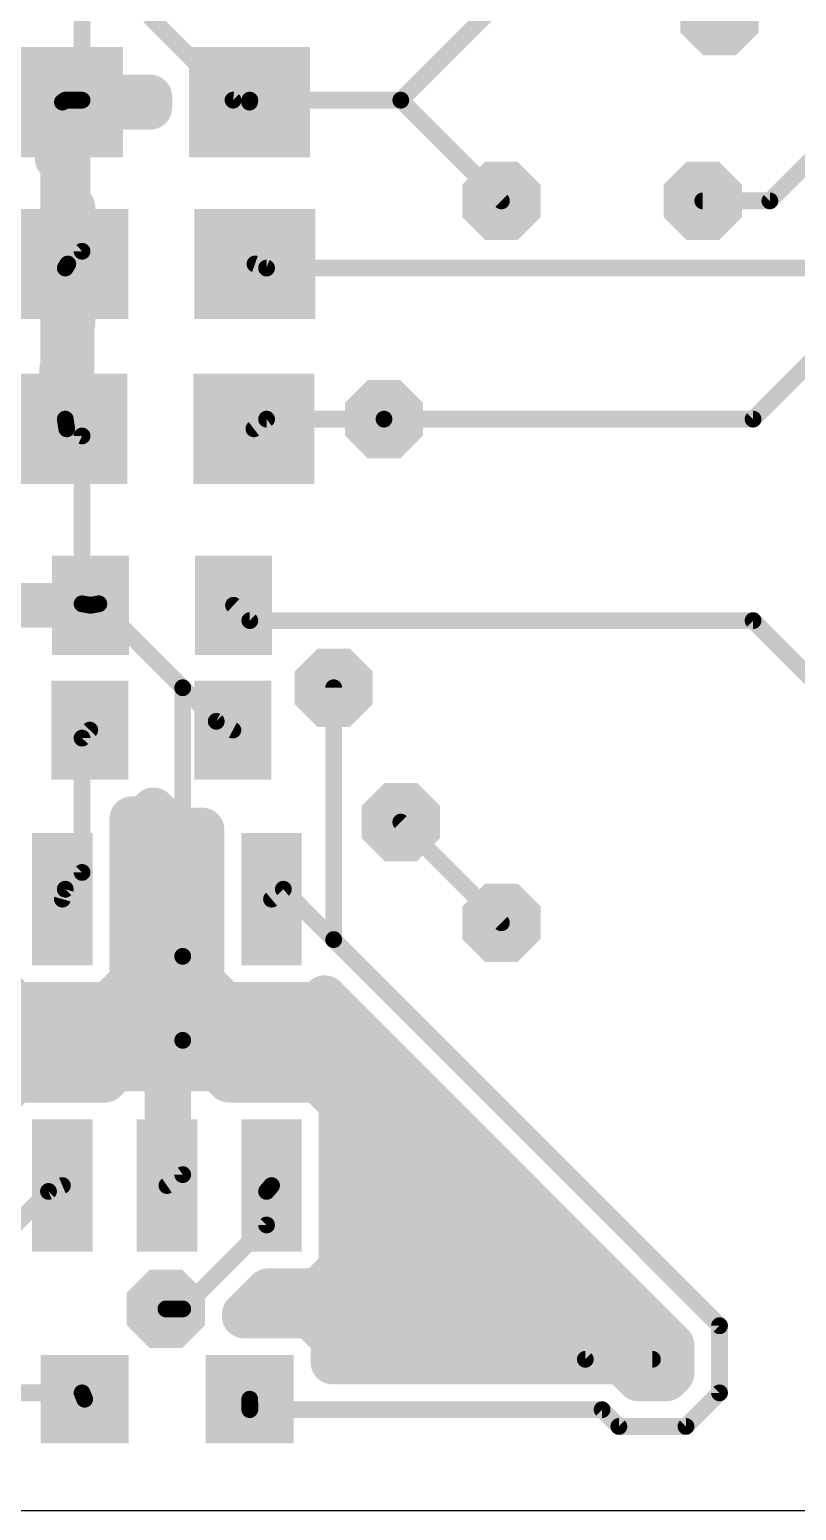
# Model space of a CAD drawing. Extents: x 0 to 48, y 0 to 28.
# Drawn here: x 6.99 to 13.96, y 0 to 13.44 of the extents above; entities that cross this region are included whole.
import ezdxf

# ---------------------------------------------------------------- set-up
doc = ezdxf.new("R2010")
doc.units = 0
for name, color, linetype in [('1', 14, 'CONTINUOUS'), ('18', 94, 'CONTINUOUS'), ('20', 7, 'CONTINUOUS')]:
    doc.layers.add(name, color=color, linetype=linetype)

# ---------------------------------------------------------------- blocks, each defined once
blk = doc.blocks.new('RECT')
blk.add_solid([(-0.5, -0.5), (0.5, -0.5), (-0.5, 0.5), (0.5, 0.5)])
blk = doc.blocks.new('OCTAGONV')
at = {"const_width": 0.5}
blk.add_lwpolyline([(-0.25, -0.1036), (-0.25, 0.1036), (-0.1036, 0.25), (0.1036, 0.25), (0.25, 0.1036), (0.25, -0.1036), (0.1036, -0.25), (-0.1036, -0.25), (-0.25, -0.1036), (-0.25, 0.1036)], dxfattribs=at)

msp = doc.modelspace()

# ---------------------------------------------------------------- linework, layer by layer
at = {"layer": '1'}
for points, const_width in [([(10.3632, 12.8016), (15.24, 17.6784)], 0.1524), ([(7.4676, 12.8016), (7.4676, 14.1732)], 0.1524), ([(13.716, 11.8872), (15.6972, 13.8684)], 0.1524), ([(8.8392, 12.8016), (8.0772, 13.5636)], 0.1524), ([(7.2422, 12.2714), (7.2422, 12.7362)], 0.4064), ([(7.2422, 12.7362), (7.336, 12.7362)], 0.4064), ([(7.336, 12.7362), (7.336, 11.8265)], 0.4064), ([(7.3366, 12.7367), (7.3366, 12.8305)], 0.4064), ([(7.3366, 12.8305), (8.0836, 12.8305)], 0.4064), ([(8.0836, 12.7367), (7.3366, 12.7367)], 0.4064), ([(8.0836, 12.8305), (8.0836, 12.7367)], 0.4064), ([(7.2422, 12.5984), (7.336, 12.5984)], 0.4064), ([(7.3152, 12.8016), (7.2892, 12.7837)], 0.1524), ([(7.4676, 12.8016), (7.3152, 12.8016)], 0.1524), ([(7.4676, 11.43), (7.4676, 12.8016)], 0.1524), ([(8.9892, 12.7837), (8.8392, 12.8016)], 0.1524), ([(8.9916, 12.8016), (8.9892, 12.7837)], 0.1524), ([(10.3632, 12.8016), (8.9916, 12.8016)], 0.1524), ([(11.2776, 11.8872), (10.3632, 12.8016)], 0.1524), ([(7.2912, 12.2714), (7.2422, 12.2714)], 0.4064), ([(7.2912, 11.3617), (7.2912, 12.2714)], 0.4064), ([(7.2912, 12.192), (7.336, 12.192)], 0.4064), ([(13.5636, 9.906), (15.6972, 12.0396)], 0.1524), ([(7.2912, 11.7856), (7.385, 11.7856)], 0.4064), ([(7.336, 11.8265), (7.385, 11.8265)], 0.4064), ([(7.385, 11.8265), (7.385, 11.3617)], 0.4064), ([(13.1064, 11.8872), (13.716, 11.8872)], 0.1524), ([(6.331, 11.3611), (7.2907, 11.3611)], 0.4064), ([(7.2907, 11.3611), (7.2907, 11.2673)], 0.4064), ([(7.2912, 11.3792), (7.385, 11.3792)], 0.4064), ([(7.385, 11.3617), (7.2912, 11.3617)], 0.4064), ([(7.2907, 11.2673), (6.331, 11.2673)], 0.4064), ([(7.2912, 10.3571), (7.2912, 11.2668)], 0.4064), ([(7.2912, 11.2668), (7.385, 11.2668)], 0.4064), ([(7.385, 11.2668), (7.385, 10.7752)], 0.4064), ([(7.3382, 11.3143), (7.4676, 11.43)], 0.1524), ([(7.3152, 11.2776), (7.3382, 11.3143)], 0.1524), ([(7.3152, 9.906), (7.3152, 11.2776)], 0.1524), ([(9.0382, 11.3143), (9.144, 11.2776)], 0.1524), ([(9.144, 11.2776), (14.3256, 11.2776)], 0.1524), ([(7.2912, 10.9728), (7.385, 10.9728)], 0.4064), ([(7.385, 10.7752), (7.3754, 10.7752)], 0.4064), ([(7.3754, 10.7752), (7.3754, 9.8655)], 0.4064), ([(7.2912, 10.5664), (7.3754, 10.5664)], 0.4064), ([(7.2816, 10.3571), (7.2912, 10.3571)], 0.4064), ([(7.2816, 9.8655), (7.2816, 10.3571)], 0.4064), ([(7.2816, 10.16), (7.3754, 10.16)], 0.4064), ([(6.3214, 9.8649), (7.2811, 9.8649)], 0.4064), ([(7.2811, 9.7711), (6.3214, 9.7711)], 0.4064), ([(7.2811, 9.8649), (7.2811, 9.7711)], 0.4064), ([(7.3754, 9.8655), (7.2816, 9.8655)], 0.4064), ([(7.3286, 9.8181), (7.3152, 9.906)], 0.1524), ([(9.0286, 9.8181), (9.144, 9.906)], 0.1524), ([(9.144, 9.906), (10.2108, 9.906)], 0.1524), ([(10.2108, 9.906), (13.5636, 9.906)], 0.1524), ([(7.4676, 9.7536), (7.3286, 9.8181)], 0.1524), ([(7.4676, 8.2296), (7.4676, 9.7536)], 0.1524), ([(6.7364, 8.2165), (7.5425, 8.2165)], 0.4064), ([(7.5425, 8.2155), (6.7364, 8.2155)], 0.4064), ([(7.5425, 8.2165), (7.5425, 8.2155)], 0.4064), ([(7.5436, 8.2161), (7.4676, 8.2296)], 0.1524), ([(7.62, 8.2296), (7.5436, 8.2161)], 0.1524), ([(8.382, 7.4676), (7.62, 8.2296)], 0.1524), ([(8.8436, 8.2161), (8.9916, 8.0772)], 0.1524), ([(8.9916, 8.0772), (13.5636, 8.0772)], 0.1524), ([(13.5636, 8.0772), (14.7828, 6.858)], 0.1524), ([(8.382, 7.4676), (8.6868, 7.1628)], 0.1524), ([(8.382, 5.0292), (8.382, 7.4676)], 0.1524), ([(9.7536, 7.4676), (9.7536, 5.1816)], 0.1524), ([(7.4676, 7.0104), (7.5379, 7.0832)], 0.1524), ([(8.6868, 7.1628), (8.8379, 7.0832)], 0.1524), ([(7.4676, 5.7912), (7.4676, 7.0104)], 0.1524), ([(7.9194, 4.8013), (7.9194, 6.2776)], 0.4064), ([(7.9194, 6.2776), (8.0352, 6.2776)], 0.4064), ([(8.0352, 6.2776), (8.116, 6.3585)], 0.4064), ([(8.116, 6.3585), (8.2985, 6.176)], 0.4064), ([(8.2985, 6.176), (8.5583, 6.176)], 0.4064), ([(8.5583, 6.176), (8.5583, 4.8013)], 0.4064), ([(10.3632, 6.2484), (11.2776, 5.334)], 0.1524), ([(7.9194, 6.096), (8.5583, 6.096)], 0.4064), ([(7.3152, 5.6388), (7.4676, 5.7912)], 0.1524), ([(7.9194, 5.6896), (8.5583, 5.6896)], 0.4064), ([(7.2889, 5.5487), (7.3152, 5.6388)], 0.1524), ([(9.2964, 5.6388), (9.1889, 5.5487)], 0.1524), ([(9.7536, 5.1816), (9.2964, 5.6388)], 0.1524), ([(7.9194, 5.2832), (8.5583, 5.2832)], 0.4064), ([(9.7536, 5.1816), (13.2588, 1.6764)], 0.1524), ([(6.6583, 4.8013), (6.8665, 4.5931)], 0.4064), ([(7.7112, 4.5931), (7.9194, 4.8013)], 0.4064), ([(7.9194, 4.8768), (8.5583, 4.8768)], 0.4064), ([(8.382, 4.2672), (8.382, 5.0292)], 0.1524), ([(8.382, 5.0292), (12.0396, 1.3716)], 0.1524), ([(8.5583, 4.8013), (8.7665, 4.5931)], 0.4064), ([(9.6112, 4.5931), (9.6713, 4.6533)], 0.4064), ([(9.6713, 4.6533), (12.827, 1.4975)], 0.4064), ([(6.8665, 4.5931), (7.7112, 4.5931)], 0.4064), ([(8.7665, 4.5931), (9.6112, 4.5931)], 0.4064), ([(5.1775, 4.4704), (9.8541, 4.4704)], 0.4064), ([(5.6388, 4.2672), (8.382, 4.2672)], 0.1524), ([(8.382, 4.2672), (8.382, 3.048)], 0.1524), ([(5.1775, 4.064), (10.2605, 4.064)], 0.4064), ([(7.7745, 4.0058), (7.6729, 3.9042)], 0.4064), ([(8.2383, 4.0058), (7.7745, 4.0058)], 0.4064), ([(8.2383, 2.9497), (8.2383, 4.0058)], 0.4064), ([(8.2393, 4.0058), (8.2393, 2.9497)], 0.4064), ([(8.7032, 4.0058), (8.2393, 4.0058)], 0.4064), ([(8.8048, 3.9042), (8.7032, 4.0058)], 0.4064), ([(6.8665, 3.9042), (6.6583, 3.696)], 0.4064), ([(7.6729, 3.9042), (6.8665, 3.9042)], 0.4064), ([(9.6112, 3.9042), (8.8048, 3.9042)], 0.4064), ([(9.8194, 3.696), (9.6112, 3.9042)], 0.4064), ([(9.8194, 2.2013), (9.8194, 3.696)], 0.4064), ([(8.2383, 3.6576), (8.2393, 3.6576)], 0.4064), ([(9.8194, 3.6576), (10.6669, 3.6576)], 0.4064), ([(8.2383, 3.2512), (8.2393, 3.2512)], 0.4064), ([(9.8194, 3.2512), (11.0733, 3.2512)], 0.4064), ([(8.2393, 2.9497), (8.2383, 2.9497)], 0.4064), ([(8.382, 3.048), (8.2389, 2.9487)], 0.1524), ([(6.7056, 2.4384), (7.1628, 2.8956)], 0.1524), ([(7.1628, 2.8956), (7.2889, 2.9487)], 0.1524), ([(9.144, 2.8956), (9.1889, 2.9487)], 0.1524), ([(9.144, 2.5908), (9.144, 2.8956)], 0.1524), ([(9.8194, 2.8448), (11.4797, 2.8448)], 0.4064), ([(8.382, 1.8288), (9.144, 2.5908)], 0.1524), ([(9.8194, 2.4384), (11.8861, 2.4384)], 0.4064), ([(9.6112, 1.9931), (9.8194, 2.2013)], 0.4064), ([(8.9407, 1.777), (9.1568, 1.9931)], 0.4064), ([(9.1568, 1.9931), (9.6112, 1.9931)], 0.4064), ([(9.6501, 2.032), (12.2925, 2.032)], 0.4064), ([(8.2296, 1.8288), (8.382, 1.8288)], 0.1524), ([(8.9407, 1.7647), (8.9407, 1.777)], 0.4064), ([(9.5385, 1.7647), (8.9407, 1.7647)], 0.4064), ([(9.7467, 1.5565), (9.5385, 1.7647)], 0.4064), ([(9.6776, 1.6256), (12.6989, 1.6256)], 0.4064), ([(9.7467, 1.3461), (9.7467, 1.5565)], 0.4064), ([(13.2588, 1.6764), (13.2588, 1.0668)], 0.1524), ([(12.827, 1.4975), (12.827, 1.2456)], 0.4064), ([(12.0131, 1.3461), (9.7467, 1.3461)], 0.4064), ([(12.3708, 1.3461), (12.0131, 1.3461)], 0.4064), ([(12.5232, 1.1937), (12.3708, 1.3461)], 0.4064), ([(12.0396, 1.3716), (12.6492, 1.3716)], 0.1524), ([(12.4977, 1.2192), (12.8006, 1.2192)], 0.4064), ([(12.7751, 1.1937), (12.5232, 1.1937)], 0.4064), ([(12.827, 1.2456), (12.7751, 1.1937)], 0.4064), ([(5.9436, 1.0668), (7.4676, 1.0668)], 0.1524), ([(7.4676, 1.0668), (7.4912, 1.0092)], 0.1524), ([(8.9916, 0.9144), (8.9912, 1.0092)], 0.1524), ([(13.2588, 1.0668), (12.954, 0.762)], 0.1524), ([(12.192, 0.9144), (8.9916, 0.9144)], 0.1524), ([(12.3444, 0.762), (12.192, 0.9144)], 0.1524), ([(12.954, 0.762), (12.3444, 0.762)], 0.1524)]:
    msp.add_lwpolyline(points, dxfattribs=dict(at, const_width=const_width))
for points, const_width in [([(7.3438, 12.7362, 1), (7.1406, 12.7362)], 0.2032), ([(7.2422, 12.8378, 1), (7.2422, 12.6346)], 0.2032), ([(7.4376, 12.7362, 1), (7.2344, 12.7362)], 0.2032), ([(7.4382, 12.8305, 1), (7.235, 12.8305)], 0.2032), ([(7.3366, 12.9321, 1), (7.3366, 12.7289)], 0.2032), ([(7.3366, 12.8383, 1), (7.3366, 12.6351)], 0.2032), ([(7.336, 12.6346, 1), (7.336, 12.8378)], 0.2032), ([(8.1852, 12.8305, 1), (7.982, 12.8305)], 0.2032), ([(8.0836, 12.7289, 1), (8.0836, 12.9321)], 0.2032), ([(8.0836, 12.6351, 1), (8.0836, 12.8383)], 0.2032), ([(7.2422, 12.7, 1), (7.2422, 12.4968)], 0.2032), ([(7.235, 12.7367, 1), (7.4382, 12.7367)], 0.2032), ([(7.2676, 12.8151, 1), (7.3108, 12.7523)], 0.0762), ([(7.336, 12.4968, 1), (7.336, 12.7)], 0.2032), ([(7.3152, 12.8397, 1), (7.3152, 12.7635)], 0.0762), ([(7.3368, 12.7702, 1), (7.2936, 12.833)], 0.0762), ([(7.5057, 12.8016, 1), (7.4295, 12.8016)], 0.0762), ([(7.4295, 12.8016, 1), (7.5057, 12.8016)], 0.0762), ([(7.4676, 12.7635, 1), (7.4676, 12.8397)], 0.0762), ([(7.982, 12.7367, 1), (8.1852, 12.7367)], 0.2032), ([(8.8437, 12.8394, 1), (8.8347, 12.7638)], 0.0762), ([(8.8123, 12.7747, 1), (8.8661, 12.8285)], 0.0762), ([(8.9514, 12.7888, 1), (9.027, 12.7786)], 0.0762), ([(8.9916, 12.8397, 1), (8.9916, 12.7635)], 0.0762), ([(9.0294, 12.7965, 1), (8.9538, 12.8067)], 0.0762), ([(8.9847, 12.7459, 1), (8.9937, 12.8215)], 0.0762), ([(10.3901, 12.8285, 1), (10.3363, 12.7747)], 0.0762), ([(10.3363, 12.8285, 1), (10.3901, 12.7747)], 0.0762), ([(10.3632, 12.7635, 1), (10.3632, 12.8397)], 0.0762), ([(7.2422, 12.373, 1), (7.2422, 12.1698)], 0.2032), ([(7.1406, 12.2714, 1), (7.3438, 12.2714)], 0.2032), ([(7.3928, 12.2714, 1), (7.1896, 12.2714)], 0.2032), ([(7.2912, 12.2936, 1), (7.2912, 12.0904)], 0.2032), ([(7.2912, 12.1698, 1), (7.2912, 12.373)], 0.2032), ([(7.336, 12.0904, 1), (7.336, 12.2936)], 0.2032), ([(7.2912, 11.8872, 1), (7.2912, 11.684)], 0.2032), ([(7.336, 11.9281, 1), (7.336, 11.7249)], 0.2032), ([(7.4866, 11.8265, 1), (7.2834, 11.8265)], 0.2032), ([(7.385, 11.7249, 1), (7.385, 11.9281)], 0.2032), ([(7.385, 11.684, 1), (7.385, 11.8872)], 0.2032), ([(13.1064, 11.9253, 1), (13.1064, 11.8491)], 0.0762), ([(13.716, 11.8491, 1), (13.716, 11.9253)], 0.0762), ([(7.2344, 11.8265, 1), (7.4376, 11.8265)], 0.2032), ([(11.2507, 11.8603, 1), (11.3045, 11.9141)], 0.0762), ([(13.6891, 11.9141, 1), (13.7429, 11.8603)], 0.0762), ([(7.3923, 11.3611, 1), (7.1891, 11.3611)], 0.2032), ([(7.2912, 11.4808, 1), (7.2912, 11.2776)], 0.2032), ([(7.2912, 11.4633, 1), (7.2912, 11.2601)], 0.2032), ([(7.2907, 11.2595, 1), (7.2907, 11.4627)], 0.2032), ([(7.385, 11.2776, 1), (7.385, 11.4808)], 0.2032), ([(7.385, 11.2601, 1), (7.385, 11.4633)], 0.2032), ([(7.3928, 11.2668, 1), (7.1896, 11.2668)], 0.2032), ([(7.2912, 11.3684, 1), (7.2912, 11.1652)], 0.2032), ([(7.1896, 11.3617, 1), (7.3928, 11.3617)], 0.2032), ([(7.4866, 11.2668, 1), (7.2834, 11.2668)], 0.2032), ([(7.2834, 11.3617, 1), (7.4866, 11.3617)], 0.2032), ([(7.2907, 11.1657, 1), (7.2907, 11.3689)], 0.2032), ([(7.385, 11.1652, 1), (7.385, 11.3684)], 0.2032), ([(7.4295, 11.43, 1), (7.5057, 11.43)], 0.0762), ([(7.493, 11.4016, 1), (7.4422, 11.4584)], 0.0762), ([(7.1891, 11.2673, 1), (7.3923, 11.2673)], 0.2032), ([(7.3533, 11.2776, 1), (7.2771, 11.2776)], 0.0762), ([(7.2829, 11.2978, 1), (7.3475, 11.2574)], 0.0762), ([(7.3128, 11.3427, 1), (7.3636, 11.2859)], 0.0762), ([(7.3705, 11.2941, 1), (7.3059, 11.3345)], 0.0762), ([(9.0507, 11.3503, 1), (9.0257, 11.2783)], 0.0762), ([(9.144, 11.3157, 1), (9.144, 11.2395)], 0.0762), ([(9.1315, 11.2416, 1), (9.1565, 11.3136)], 0.0762), ([(7.2912, 11.0744, 1), (7.2912, 10.8712)], 0.2032), ([(7.385, 10.8712, 1), (7.385, 11.0744)], 0.2032), ([(7.3754, 10.8768, 1), (7.3754, 10.6736)], 0.2032), ([(7.477, 10.7752, 1), (7.2738, 10.7752)], 0.2032), ([(7.385, 10.6736, 1), (7.385, 10.8768)], 0.2032), ([(7.2912, 10.668, 1), (7.2912, 10.4648)], 0.2032), ([(7.2834, 10.7752, 1), (7.4866, 10.7752)], 0.2032), ([(7.3754, 10.4648, 1), (7.3754, 10.668)], 0.2032), ([(7.2816, 10.4587, 1), (7.2816, 10.2555)], 0.2032), ([(7.3832, 10.3571, 1), (7.18, 10.3571)], 0.2032), ([(7.2912, 10.2555, 1), (7.2912, 10.4587)], 0.2032), ([(7.2816, 10.2616, 1), (7.2816, 10.0584)], 0.2032), ([(7.1896, 10.3571, 1), (7.3928, 10.3571)], 0.2032), ([(7.3754, 10.0584, 1), (7.3754, 10.2616)], 0.2032), ([(7.3827, 9.8649, 1), (7.1795, 9.8649)], 0.2032), ([(7.2816, 9.9671, 1), (7.2816, 9.7639)], 0.2032), ([(7.18, 9.8655, 1), (7.3832, 9.8655)], 0.2032), ([(7.2738, 9.8655, 1), (7.477, 9.8655)], 0.2032), ([(7.2811, 9.7633, 1), (7.2811, 9.9665)], 0.2032), ([(7.2811, 9.6695, 1), (7.2811, 9.8727)], 0.2032), ([(7.3529, 9.9117, 1), (7.2775, 9.9003)], 0.0762), ([(7.3754, 9.7639, 1), (7.3754, 9.9671)], 0.2032), ([(9.144, 9.9441, 1), (9.144, 9.8679)], 0.0762), ([(9.1671, 9.8757, 1), (9.1209, 9.9363)], 0.0762), ([(10.2108, 9.9441, 1), (10.2108, 9.8679)], 0.0762), ([(10.2108, 9.8679, 1), (10.2108, 9.9441)], 0.0762), ([(13.5367, 9.9329, 1), (13.5905, 9.8791)], 0.0762), ([(13.5636, 9.8679, 1), (13.5636, 9.9441)], 0.0762), ([(7.1795, 9.7711, 1), (7.3827, 9.7711)], 0.2032), ([(7.2771, 9.906, 1), (7.3533, 9.906)], 0.0762), ([(7.3446, 9.8527, 1), (7.3126, 9.7835)], 0.0762), ([(7.2909, 9.8124, 1), (7.3663, 9.8238)], 0.0762), ([(7.5057, 9.7536, 1), (7.4295, 9.7536)], 0.0762), ([(7.4516, 9.719, 1), (7.4836, 9.7882)], 0.0762), ([(9.0055, 9.8484, 1), (9.0517, 9.7878)], 0.0762), ([(7.6441, 8.2165, 1), (7.4409, 8.2165)], 0.2032), ([(7.5425, 8.1149, 1), (7.5425, 8.3181)], 0.2032), ([(7.5425, 8.1139, 1), (7.5425, 8.3171)], 0.2032), ([(7.4409, 8.2155, 1), (7.6441, 8.2155)], 0.2032), ([(7.4743, 8.2671, 1), (7.4609, 8.1921)], 0.0762), ([(7.4295, 8.2296, 1), (7.5057, 8.2296)], 0.0762), ([(7.537, 8.2536, 1), (7.5502, 8.1786)], 0.0762), ([(7.5369, 8.1786, 1), (7.5503, 8.2536)], 0.0762), ([(7.6469, 8.2565, 1), (7.5931, 8.2027)], 0.0762), ([(7.6266, 8.1921, 1), (7.6134, 8.2671)], 0.0762), ([(8.8697, 8.2439, 1), (8.8175, 8.1883)], 0.0762), ([(8.9916, 8.1153, 1), (8.9916, 8.0391)], 0.0762), ([(8.9655, 8.0494, 1), (9.0177, 8.105)], 0.0762), ([(13.5905, 8.1041, 1), (13.5367, 8.0503)], 0.0762), ([(13.5636, 8.0391, 1), (13.5636, 8.1153)], 0.0762), ([(8.4201, 7.4676, 1), (8.3439, 7.4676)], 0.0762), ([(8.4089, 7.4945, 1), (8.3551, 7.4407)], 0.0762), ([(8.3551, 7.4407, 1), (8.4089, 7.4945)], 0.0762), ([(9.7917, 7.4676, 1), (9.7155, 7.4676)], 0.0762), ([(7.5653, 7.0567, 1), (7.5105, 7.1097)], 0.0762), ([(8.7046, 7.1965, 1), (8.669, 7.1291)], 0.0762), ([(8.6599, 7.1359, 1), (8.7137, 7.1897)], 0.0762), ([(8.8201, 7.0495, 1), (8.8557, 7.1169)], 0.0762), ([(7.5057, 7.0104, 1), (7.4295, 7.0104)], 0.0762), ([(7.4402, 7.0369, 1), (7.495, 6.9839)], 0.0762), ([(8.021, 6.2776, 1), (7.8178, 6.2776)], 0.2032), ([(7.9194, 6.3792, 1), (7.9194, 6.176)], 0.2032), ([(8.1878, 6.4303, 1), (8.0442, 6.2867)], 0.2032), ([(8.0352, 6.176, 1), (8.0352, 6.3792)], 0.2032), ([(8.1879, 6.2867, 1), (8.0441, 6.4303)], 0.2032), ([(7.9633, 6.3494, 1), (8.1071, 6.2058)], 0.2032), ([(8.2985, 6.2776, 1), (8.2985, 6.0744)], 0.2032), ([(8.2267, 6.1042, 1), (8.3703, 6.2478)], 0.2032), ([(8.6599, 6.176, 1), (8.4567, 6.176)], 0.2032), ([(8.5583, 6.0744, 1), (8.5583, 6.2776)], 0.2032), ([(10.3901, 6.2753, 1), (10.3363, 6.2215)], 0.0762), ([(7.9194, 6.1976, 1), (7.9194, 5.9944)], 0.2032), ([(8.5583, 5.9944, 1), (8.5583, 6.1976)], 0.2032), ([(7.4295, 5.7912, 1), (7.5057, 5.7912)], 0.0762), ([(7.4945, 5.7643, 1), (7.4407, 5.8181)], 0.0762), ([(7.9194, 5.7912, 1), (7.9194, 5.588)], 0.2032), ([(8.5583, 5.588, 1), (8.5583, 5.7912)], 0.2032), ([(7.2883, 5.6657, 1), (7.3421, 5.6119)], 0.0762), ([(7.3518, 5.6281, 1), (7.2786, 5.6495)], 0.0762), ([(9.3233, 5.6657, 1), (9.2695, 5.6119)], 0.0762), ([(9.3209, 5.6096, 1), (9.2719, 5.668)], 0.0762), ([(7.2523, 5.5594, 1), (7.3255, 5.538)], 0.0762), ([(9.1644, 5.5779, 1), (9.2134, 5.5195)], 0.0762), ([(7.9194, 5.3848, 1), (7.9194, 5.1816)], 0.2032), ([(8.5583, 5.1816, 1), (8.5583, 5.3848)], 0.2032), ([(11.2507, 5.3071, 1), (11.3045, 5.3609)], 0.0762), ([(9.7805, 5.2085, 1), (9.7267, 5.1547)], 0.0762), ([(9.7267, 5.1547, 1), (9.7805, 5.2085)], 0.0762), ([(9.7155, 5.1816, 1), (9.7917, 5.1816)], 0.0762), ([(7.9194, 4.9784, 1), (7.9194, 4.7752)], 0.2032), ([(7.9912, 4.7295, 1), (7.8476, 4.8731)], 0.2032), ([(8.4201, 5.0292, 1), (8.3439, 5.0292)], 0.0762), ([(8.3439, 5.0292, 1), (8.4201, 5.0292)], 0.0762), ([(8.4089, 5.0561, 1), (8.3551, 5.0023)], 0.0762), ([(8.6301, 4.8731, 1), (8.4865, 4.7295)], 0.2032), ([(8.5583, 4.7752, 1), (8.5583, 4.9784)], 0.2032), ([(7.8178, 4.8013, 1), (8.021, 4.8013)], 0.2032), ([(8.4567, 4.8013, 1), (8.6599, 4.8013)], 0.2032), ([(9.7431, 4.7251, 1), (9.5995, 4.5815)], 0.2032), ([(9.7432, 4.5815, 1), (9.5994, 4.7251)], 0.2032), ([(6.7947, 4.5213, 1), (6.9383, 4.6649)], 0.2032), ([(7.6394, 4.6649, 1), (7.783, 4.5213)], 0.2032), ([(7.7112, 4.4915, 1), (7.7112, 4.6947)], 0.2032), ([(8.7665, 4.6947, 1), (8.7665, 4.4915)], 0.2032), ([(8.6947, 4.5213, 1), (8.8383, 4.6649)], 0.2032), ([(9.5393, 4.6649, 1), (9.6831, 4.5213)], 0.2032), ([(9.6112, 4.4915, 1), (9.6112, 4.6947)], 0.2032), ([(9.8541, 4.3688, 1), (9.8541, 4.572)], 0.2032), ([(8.4201, 4.2672, 1), (8.3439, 4.2672)], 0.0762), ([(8.3439, 4.2672, 1), (8.4201, 4.2672)], 0.0762), ([(8.382, 4.2291, 1), (8.382, 4.3053)], 0.0762), ([(7.7745, 4.1074, 1), (7.7745, 3.9042)], 0.2032), ([(7.8463, 3.934, 1), (7.7027, 4.0776)], 0.2032), ([(8.3399, 4.0058, 1), (8.1367, 4.0058)], 0.2032), ([(8.3409, 4.0058, 1), (8.1377, 4.0058)], 0.2032), ([(8.2393, 4.1074, 1), (8.2393, 3.9042)], 0.2032), ([(8.2383, 3.9042, 1), (8.2383, 4.1074)], 0.2032), ([(8.775, 4.0776, 1), (8.6314, 3.934)], 0.2032), ([(8.7032, 3.9042, 1), (8.7032, 4.1074)], 0.2032), ([(10.2605, 3.9624, 1), (10.2605, 4.1656)], 0.2032), ([(6.9383, 3.8324, 1), (6.7947, 3.976)], 0.2032), ([(7.6011, 3.976, 1), (7.7447, 3.8324)], 0.2032), ([(7.6729, 3.8026, 1), (7.6729, 4.0058)], 0.2032), ([(8.8048, 4.0058, 1), (8.8048, 3.8026)], 0.2032), ([(8.733, 3.8324, 1), (8.8766, 3.976)], 0.2032), ([(9.683, 3.976, 1), (9.5394, 3.8324)], 0.2032), ([(9.6112, 3.8026, 1), (9.6112, 4.0058)], 0.2032), ([(9.921, 3.696, 1), (9.7178, 3.696)], 0.2032), ([(8.2383, 3.7592, 1), (8.2383, 3.556)], 0.2032), ([(8.2393, 3.556, 1), (8.2393, 3.7592)], 0.2032), ([(9.8194, 3.7592, 1), (9.8194, 3.556)], 0.2032), ([(9.7476, 3.6242, 1), (9.8912, 3.7678)], 0.2032), ([(10.6669, 3.556, 1), (10.6669, 3.7592)], 0.2032), ([(8.2383, 3.3528, 1), (8.2383, 3.1496)], 0.2032), ([(8.2393, 3.1496, 1), (8.2393, 3.3528)], 0.2032), ([(9.8194, 3.3528, 1), (9.8194, 3.1496)], 0.2032), ([(11.0733, 3.1496, 1), (11.0733, 3.3528)], 0.2032), ([(8.2383, 3.0513, 1), (8.2383, 2.8481)], 0.2032), ([(8.2393, 2.8481, 1), (8.2393, 3.0513)], 0.2032), ([(8.4037, 3.0167, 1), (8.3603, 3.0793)], 0.0762), ([(7.148, 2.9307, 1), (7.1776, 2.8605)], 0.0762), ([(7.1897, 2.8687, 1), (7.1359, 2.9225)], 0.0762), ([(7.3037, 2.9136, 1), (7.2741, 2.9838)], 0.0762), ([(8.1367, 2.9497, 1), (8.3399, 2.9497)], 0.2032), ([(8.1377, 2.9497, 1), (8.3409, 2.9497)], 0.2032), ([(8.2172, 2.98, 1), (8.2606, 2.9174)], 0.0762), ([(8.3439, 3.048, 1), (8.4201, 3.048)], 0.0762), ([(9.1821, 2.8956, 1), (9.1059, 2.8956)], 0.0762), ([(9.1149, 2.9202, 1), (9.1731, 2.871)], 0.0762), ([(9.218, 2.9241, 1), (9.1598, 2.9733)], 0.0762), ([(9.8194, 2.9464, 1), (9.8194, 2.7432)], 0.2032), ([(11.4797, 2.7432, 1), (11.4797, 2.9464)], 0.2032), ([(9.1059, 2.5908, 1), (9.1821, 2.5908)], 0.0762), ([(9.1709, 2.5639, 1), (9.1171, 2.6177)], 0.0762), ([(9.8194, 2.54, 1), (9.8194, 2.3368)], 0.2032), ([(11.8861, 2.3368, 1), (11.8861, 2.54)], 0.2032), ([(9.7178, 2.2013, 1), (9.921, 2.2013)], 0.2032), ([(9.8912, 2.1295, 1), (9.7476, 2.2731)], 0.2032), ([(9.1568, 2.0947, 1), (9.1568, 1.8915)], 0.2032), ([(9.2286, 1.9213, 1), (9.085, 2.0649)], 0.2032), ([(9.5394, 2.0649, 1), (9.683, 1.9213)], 0.2032), ([(9.6501, 2.1336, 1), (9.6501, 1.9304)], 0.2032), ([(9.6112, 1.8915, 1), (9.6112, 2.0947)], 0.2032), ([(12.2925, 1.9304, 1), (12.2925, 2.1336)], 0.2032), ([(8.2296, 1.8669, 1), (8.2296, 1.7907)], 0.0762), ([(8.3551, 1.8557, 1), (8.4089, 1.8019)], 0.0762), ([(8.382, 1.7907, 1), (8.382, 1.8669)], 0.0762), ([(9.0423, 1.777, 1), (8.8391, 1.777)], 0.2032), ([(8.9407, 1.8663, 1), (8.9407, 1.6631)], 0.2032), ([(8.8689, 1.8488, 1), (9.0125, 1.7052)], 0.2032), ([(9.6103, 1.8365, 1), (9.4667, 1.6929)], 0.2032), ([(9.5385, 1.6631, 1), (9.5385, 1.8663)], 0.2032), ([(8.8391, 1.7647, 1), (9.0423, 1.7647)], 0.2032), ([(9.6776, 1.7272, 1), (9.6776, 1.524)], 0.2032), ([(9.8483, 1.5565, 1), (9.6451, 1.5565)], 0.2032), ([(12.6989, 1.524, 1), (12.6989, 1.7272)], 0.2032), ([(13.2969, 1.6764, 1), (13.2207, 1.6764)], 0.0762), ([(9.6749, 1.4847, 1), (9.8185, 1.6283)], 0.2032), ([(12.9286, 1.4975, 1), (12.7254, 1.4975)], 0.2032), ([(12.7552, 1.4257, 1), (12.8988, 1.5693)], 0.2032), ([(13.2319, 1.6495, 1), (13.2857, 1.7033)], 0.0762), ([(9.7467, 1.4477, 1), (9.7467, 1.2445)], 0.2032), ([(12.0131, 1.4477, 1), (12.0131, 1.2445)], 0.2032), ([(12.0131, 1.2445, 1), (12.0131, 1.4477)], 0.2032), ([(12.4426, 1.4179, 1), (12.299, 1.2743)], 0.2032), ([(12.3708, 1.2445, 1), (12.3708, 1.4477)], 0.2032), ([(9.6451, 1.3461, 1), (9.8483, 1.3461)], 0.2032), ([(12.0396, 1.4097, 1), (12.0396, 1.3335)], 0.0762), ([(12.0127, 1.3447, 1), (12.0665, 1.3985)], 0.0762), ([(12.4977, 1.3208, 1), (12.4977, 1.1176)], 0.2032), ([(12.5232, 1.2953, 1), (12.5232, 1.0921)], 0.2032), ([(12.4514, 1.1219, 1), (12.595, 1.2655)], 0.2032), ([(12.7033, 1.2655, 1), (12.8469, 1.1219)], 0.2032), ([(12.6492, 1.3335, 1), (12.6492, 1.4097)], 0.0762), ([(12.7254, 1.2456, 1), (12.9286, 1.2456)], 0.2032), ([(12.8988, 1.1738, 1), (12.7552, 1.3174)], 0.2032), ([(12.7751, 1.0921, 1), (12.7751, 1.2953)], 0.2032), ([(12.8006, 1.1176, 1), (12.8006, 1.3208)], 0.2032), ([(7.5029, 1.0812, 1), (7.4323, 1.0524)], 0.0762), ([(7.4676, 1.0287, 1), (7.4676, 1.1049)], 0.0762), ([(9.0293, 1.0094, 1), (8.9531, 1.009)], 0.0762), ([(13.2207, 1.0668, 1), (13.2969, 1.0668)], 0.0762), ([(13.2857, 1.0399, 1), (13.2319, 1.0937)], 0.0762), ([(7.4559, 0.9948, 1), (7.5265, 1.0236)], 0.0762), ([(8.9916, 0.9525, 1), (8.9916, 0.8763)], 0.0762), ([(8.9535, 0.9142, 1), (9.0297, 0.9146)], 0.0762), ([(12.2189, 0.9413, 1), (12.1651, 0.8875)], 0.0762), ([(12.192, 0.8763, 1), (12.192, 0.9525)], 0.0762), ([(12.3444, 0.8001, 1), (12.3444, 0.7239)], 0.0762), ([(12.3175, 0.7351, 1), (12.3713, 0.7889)], 0.0762), ([(12.9271, 0.7889, 1), (12.9809, 0.7351)], 0.0762), ([(12.954, 0.7239, 1), (12.954, 0.8001)], 0.0762)]:
    msp.add_lwpolyline(points, format="xyb", dxfattribs=dict(at, const_width=const_width))
at = {"layer": '20'}
msp.add_line((0, 0), (48, 0), dxfattribs=at)

# ---------------------------------------------------------------- block references
at = {"layer": '1', "xscale": 1.1}
for p in [(7.2892, 12.7837), (8.9892, 12.7837), (7.3286, 9.8181), (9.0286, 9.8181)]:
    msp.add_blockref('RECT', p, dxfattribs=at)
at = {"layer": '1', "xscale": 1.1, "rotation": 180}
for p in [(7.3382, 11.3143), (9.0382, 11.3143)]:
    msp.add_blockref('RECT', p, dxfattribs=at)
at = {"layer": '1'}
for p, xscale, yscale in [((7.5436, 8.2161), 0.7, 0.9), ((8.8436, 8.2161), 0.7, 0.9), ((7.5379, 7.0832), 0.7, 0.9), ((8.8379, 7.0832), 0.7, 0.9), ((7.2889, 5.5487), 0.55, 1.2), ((9.1889, 5.5487), 0.55, 1.2), ((7.2889, 2.9487), 0.55, 1.2), ((8.2389, 2.9487), 0.55, 1.2), ((9.1889, 2.9487), 0.55, 1.2)]:
    msp.add_blockref('RECT', p, dxfattribs=dict(at, xscale=xscale, yscale=yscale))
at = {"layer": '1', "xscale": 0.8, "yscale": 0.8, "rotation": 90}
for p in [(7.4912, 1.0092), (8.9912, 1.0092)]:
    msp.add_blockref('RECT', p, dxfattribs=at)
at = {"layer": '18', "xscale": 0.7112, "yscale": 0.7112}
for p in [(13.2588, 13.5636), (11.2776, 11.8872), (13.1064, 11.8872), (10.2108, 9.906), (9.7536, 7.4676), (10.3632, 6.2484), (11.2776, 5.334), (8.2296, 1.8288), (12.6492, 1.3716)]:
    msp.add_blockref('OCTAGONV', p, dxfattribs=at)

doc.saveas('drawing.dxf')
